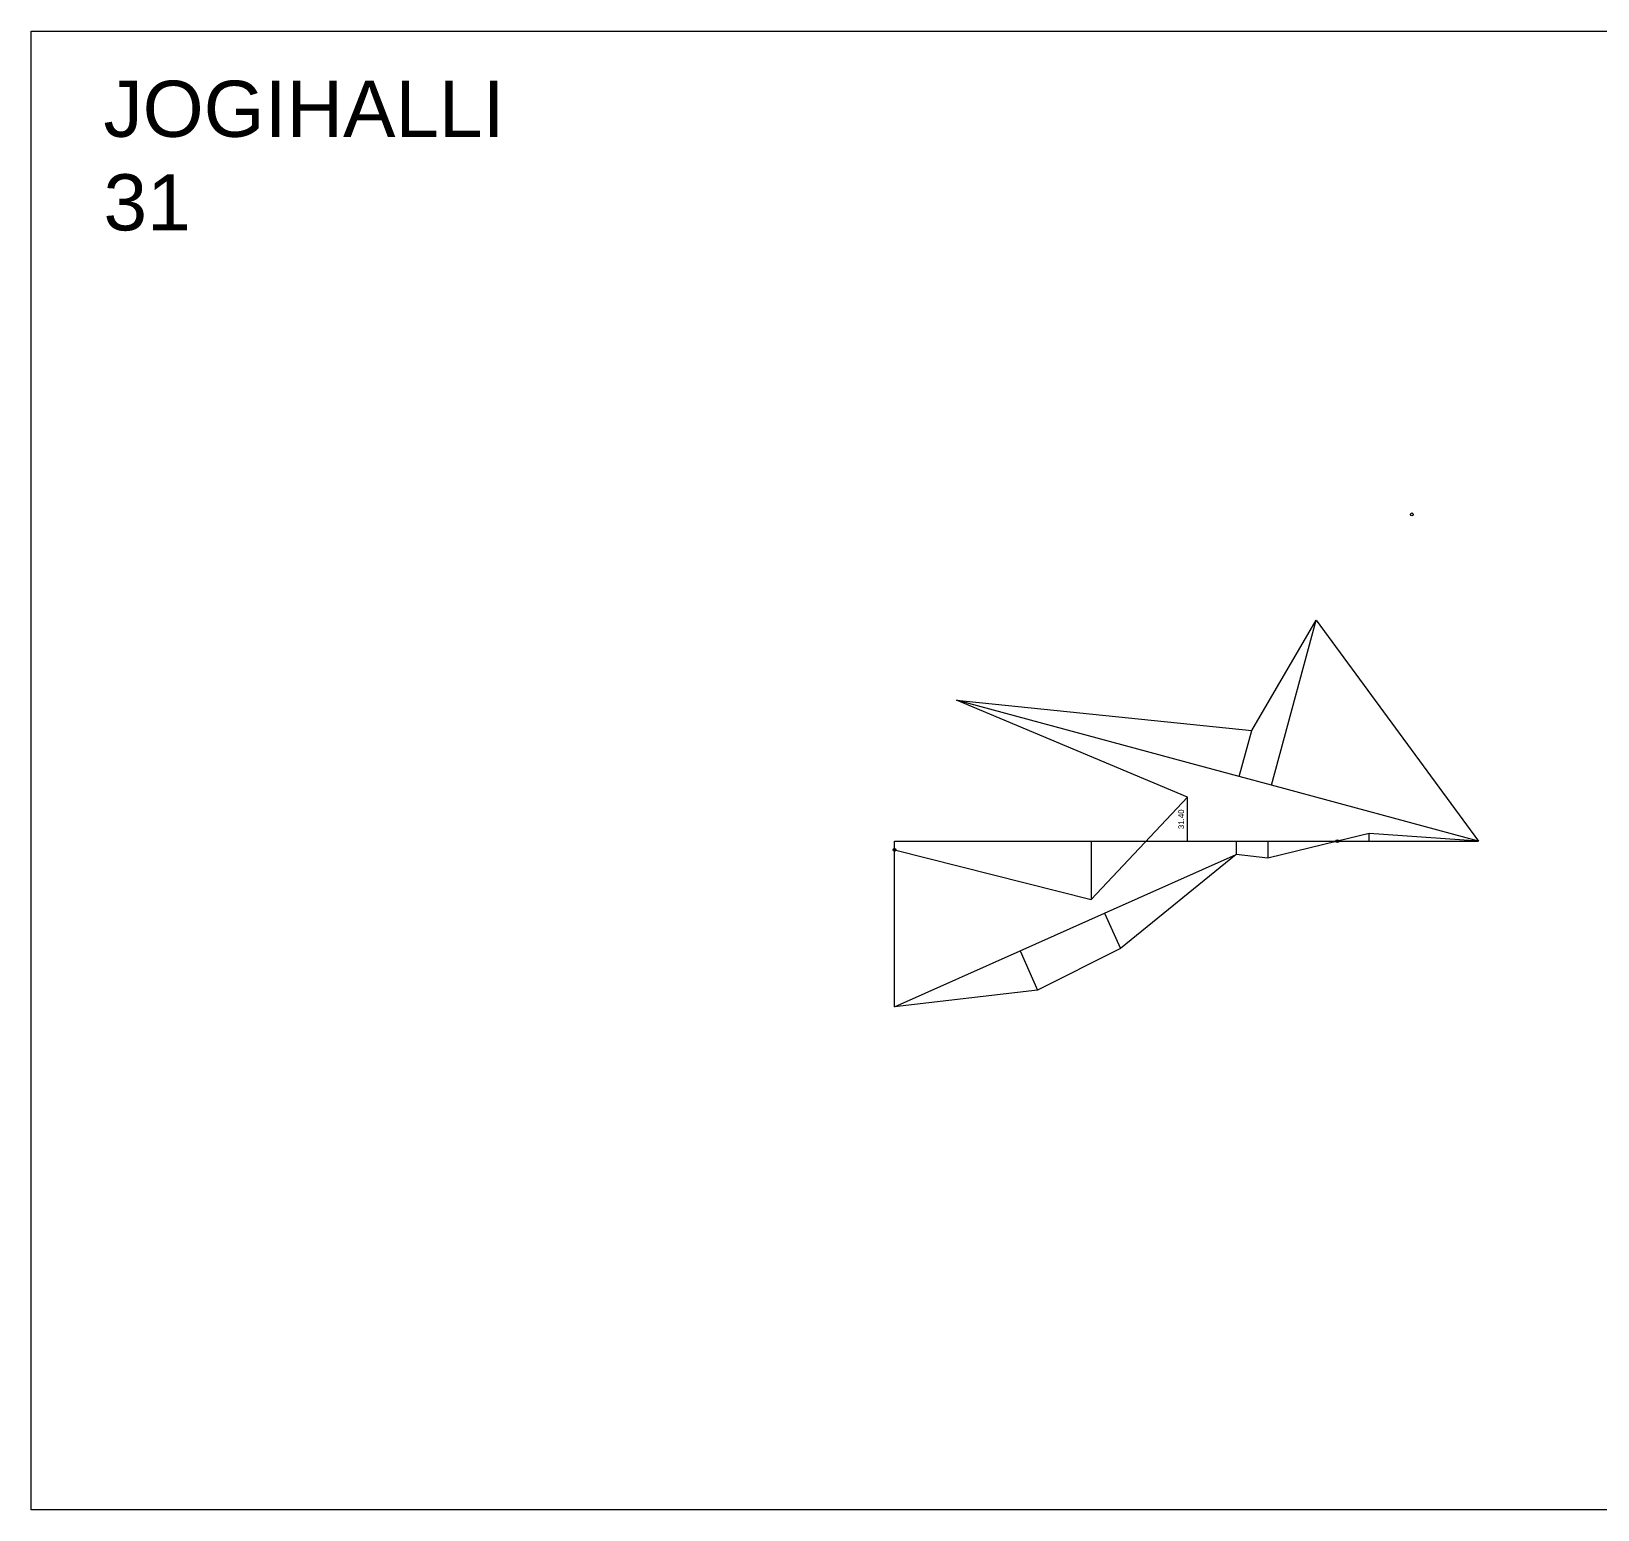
# Model space of a CAD drawing. Header units: metres. Extents: x 122 to 2354, y 64 to 1117.
# Drawn here: x 122 to 1238, y 64 to 1117 of the extents above; entities that cross this region are included whole.
import ezdxf

# ---------------------------------------------------------------- set-up
doc = ezdxf.new("R2010")
doc.units = ezdxf.units.M
doc.layers.add('base offset', color=6, linetype='Continuous', plot=False)
doc.layers.add('BOUNDARY LINES', color=7, linetype='Continuous')
doc.styles.get("Standard").update_dxf_attribs({"font": 'arial.ttf'})
doc.dimstyles.new('ISO-25', dxfattribs={"dimtxt": 4, "dimasz": 2.5, "dimexe": 1.25, "dimexo": 0.625, "dimtad": 1, "dimrnd": 0.2, "dimzin": 4, "dimdsep": 46, "dimtxsty": 'Standard', "dimcen": 2.5, "dimse1": 1, "dimse2": 1, "dimsd1": 1, "dimsd2": 1, "dimadec": 0, "dimazin": 0, "dimtfac": 1, "dimtmove": 0, "dimatfit": 3, "dimfxl": 1, "dimarcsym": 0})

# ---------------------------------------------------------------- blocks, each defined once
blk = doc.blocks.new('*D11')
at = {"layer": 'Defpoints', "color": 0, "ltscale": 0.1, "transparency": 16777216}
for p in [(944.1, 571.4), (945.9, 571.4), (945.9, 540)]:
    blk.add_point(p, dxfattribs=at)
at = {"layer": 'base offset', "color": 0, "lineweight": 15, "ltscale": 0.1, "transparency": 16777216, "insert": (941.4, 555.7), "char_height": 4, "attachment_point": 5, "rotation": 90}
blk.add_mtext('31.40', dxfattribs=at)

msp = doc.modelspace()

# ---------------------------------------------------------------- linework, layer by layer
at = {"lineweight": 15}
msp.add_lwpolyline([(122.116, 1117.298), (2354.144, 1117.298), (2354.144, 63.622), (122.116, 63.622)], close=True, dxfattribs=at)
msp.add_lwpolyline([(122.116, 1117.298), (2354.144, 1117.298), (2354.144, 63.622), (122.116, 63.622)], close=True, dxfattribs=at)
at = {"layer": 'base offset', "lineweight": 15, "ltscale": 0.1}
for p, q in [((1005.751, 579.897), (1037.582, 697.671)), ((951.884, 594.455), (781.401, 640.531)), ((982.776, 586.106), (991.646, 618.929)), ((982.776, 586.106), (951.884, 594.455)), ((1005.751, 579.897), (982.776, 586.106)), ((945.859, 540.031), (945.859, 571.431)), ((1153.259, 540.031), (1005.751, 579.897)), ((737.059, 533.831), (737.059, 540.031)), ((737.059, 540.031), (877.259, 540.031)), ((877.259, 540.031), (877.259, 498.631)), ((877.259, 540.031), (945.859, 540.031)), ((945.859, 540.031), (980.459, 540.031)), ((980.459, 540.031), (980.459, 530.631)), ((980.459, 540.031), (1003.059, 540.031)), ((1003.059, 540.031), (1003.059, 528.031)), ((1003.059, 540.031), (1052.659, 540.031)), ((1052.659, 540.031), (1075.259, 540.031)), ((1075.259, 540.031), (1075.259, 545.631)), ((1075.259, 540.031), (1153.259, 540.031)), ((737.059, 422.031), (737.059, 533.831)), ((886.828, 488.854), (980.459, 530.631)), ((826.555, 461.962), (886.828, 488.854)), ((886.828, 488.854), (898.074, 463.649)), ((737.059, 422.031), (826.555, 461.962)), ((826.555, 461.962), (839.105, 433.835))]:
    msp.add_line(p, q, dxfattribs=at)
for centre in [(1052.659, 540.031), (737.059, 533.831)]:
    msp.add_circle(centre, 1, dxfattribs=at)
at = {"layer": 'BOUNDARY LINES', "lineweight": 15, "ltscale": 0.1}
msp.add_lwpolyline([(737.059, 533.831), (877.259, 498.631), (945.859, 571.431), (781.401, 640.531), (991.646, 618.929), (1037.582, 697.671), (1153.259, 540.031), (1075.259, 545.631), (1052.659, 540.031), (1003.059, 528.031), (980.459, 530.631), (898.074, 463.649), (839.105, 433.835), (737.059, 422.031), (737.059, 533.831)], dxfattribs=at)
msp.add_circle((1105.675, 772.998), 1, dxfattribs=at)

# ---------------------------------------------------------------- texts
at = {"color": 1, "lineweight": 15, "insert": (173.524, 1082.087), "char_height": 40, "attachment_point": 1}
msp.add_mtext_dynamic_manual_height_columns('JOGIHALLI 31', width=27.34153, gutter_width=12.5, heights=[0], dxfattribs=at)

# ---------------------------------------------------------------- dimensions: what is measured, and where the dimension line sits
at = {"layer": 'base offset', "lineweight": 15, "ltscale": 0.1}
dim = msp.add_linear_dim(base=(944.073, 571.431), p1=(945.859, 540.031), p2=(945.859, 571.431), angle=90, dimstyle='ISO-25', dxfattribs=at)
dim.commit()
dim.dimension.update_dxf_attribs({"geometry": '*D11', "text_midpoint": (941.404, 555.731)})

doc.saveas('drawing.dxf')
